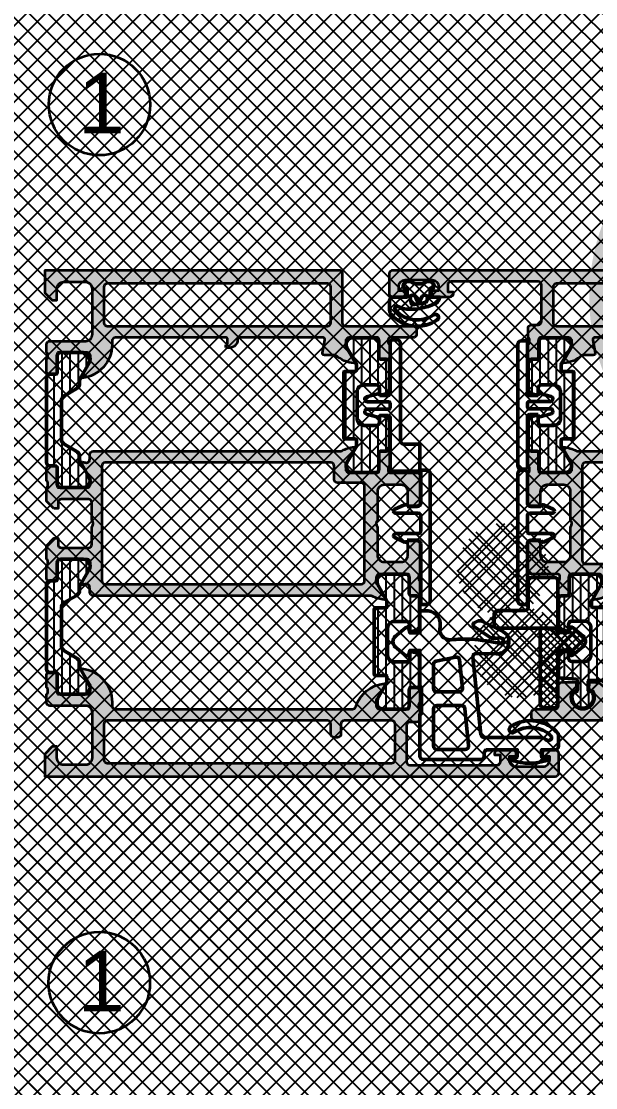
# Model space of a CAD drawing. Header units: millimetres. Extents: x -1229 to 0, y -242 to 851.
# Drawn here: x -1104 to -1019, y 231.1 to 388.9 of the extents above; entities that cross this region are included whole.
import ezdxf

# ---------------------------------------------------------------- set-up
doc = ezdxf.new("R2010")
doc.units = ezdxf.units.MM
for name, color, linetype, lineweight in [('S02_Testi', 40, 'Continuous', 25), ('S03_AL_Contorno', 255, 'Continuous', 35), ('S04_AL_Trattaggio', 253, 'Continuous', 25), ('S05_EPDM_Contorno', 31, 'Continuous', 50), ('S06_EPDM_Tratteggio', 43, 'Continuous', 25), ('S07_Listello_Contorno', 91, 'Continuous', 50), ('S08_Listello_Tratteggio', 103, 'Continuous', 25), ('S13_Accessori_Contorno', 32, 'Continuous', 50)]:
    doc.layers.add(name, color=color, linetype=linetype, lineweight=lineweight)
doc.styles.add('K_A0_9', font='arial.ttf', dxfattribs={"height": 8.9808})
pattern_1 = [(90, (0, 0), (-1.2, 7e-17), [])]

# ---------------------------------------------------------------- blocks, each defined once
blk = doc.blocks.new('278158_s')
at = {"layer": 'S06_EPDM_Tratteggio'}
h = blk.add_hatch(dxfattribs=at)
h.set_pattern_fill('NETZ', color=256, scale=2, angle=45)
h.set_pattern_definition([(45, (0, 0), (-1.414214, 1.414214), []), (135, (0, 0), (-1.414214, -1.414214), [])])
h.paths.add_polyline_path([(0.56, -0.59, -1.26302), (-0.76, -0.45), (-18, -0.45), (-18, 6.3), (-18.2, 6.3), (-18.2, 0.05, 0.414214), (-17.7, -0.45, 40.945676), (1.43, -0.25, -0.390637), (-9.16, 3.19), (-10.47, 15.7), (-18, 15.7), (-18, 15.61), (-16.26, 17.78, 0.781286), (-17.2, 21.55, 0.035167), (-10.14, 19.22, -0.318587), (-10.34, 19.51), (-10.82, 18.95), (-10.65, 17.34, -0.024419), (-8.22, 17.08, -0.547473), (-5.92, 18.49), (-6.68, 18.86, -5.501151), (0.42, -0.22, -1.042319)])
h.paths.add_polyline_path([(-11.9, 10.1, 4.737525), (-12.94, 14.72, 3.441702), (-16.2, 13.63, 4.106334), (-15.7, 9.55, 3.842748)], flags=17)
h.paths.add_polyline_path([(-15.7, 7.55), (-11.5, 2.05, -1), (-11.5, 1.05), (-15.7, 6.55, -1)], flags=17)
at = {"layer": 'S05_EPDM_Contorno'}
for points in [[(2.3, 1.5, -0.414214), (1.8, 1), (-0.2, 1), (-0.2, 0, 0.414214), (0, -0.2), (0.5, -0.2, -0.852719), (0.56, -0.59, -0.16), (-4.56, -0.59, -0.852719), (-4.5, -0.2), (-4, -0.2, 0.414214), (-3.8, 0), (-3.8, 1), (-8.2, 1, 0.414214), (-8.7, 0.5), (-8.7, 0.05, -0.414214), (-9.2, -0.45), (-17.7, -0.45, -0.414214), (-18.2, 0.05), (-18.2, 6.3), (-18, 6.3), (-18, 10.3), (-18.2, 10.3), (-18.2, 15.7), (-19.7, 15.7), (-19.86, 15.11, -0.548647), (-20.34, 14.96), (-21.86, 16.23, -0.466308), (-21.86, 17.77), (-20.34, 19.04, -0.548647), (-19.86, 18.89), (-19.7, 18.3), (-18.2, 18.3), (-18.2, 21.55), (-17.2, 21.55, -0.469767), (-15.23, 19.18, 0.526593), (-13.65, 17.28, -0.037592), (-10.65, 17.34, -0.045037), (-6.2, 16.68, 0.703666), (-5.84, 17.23), (-5.95, 17.38, 0.249328), (-6.29, 17.54), (-7.39, 17.48, -0.16286), (-7.69, 17.57), (-10.21, 19.26, -0.565773), (-10.18, 19.77), (-9.76, 19.99, -0.230868), (-9.06, 20.02), (-5.92, 18.49, -0.253658), (-5.03, 17.25, -0.458144), (-6.91, 15.17), (-9.86, 15.24, 0.452525), (-10.37, 14.69), (-9.17, 3.25, 0.383864), (-8.67, 2.8), (-0.27, 2.8, -0.201513), (0.44, 2.5, 0.56311), (1.28, 2.7, 0.282264), (1.19, 3.04, 0.356802), (-4.22, 3.58, -1), (-4.78, 4.42, -0.389153), (2.3, 3.3)], [(-12.34, 14.29, 0.445229), (-12.94, 14.72), (-15.8, 14.11, 0.354119), (-16.2, 13.63), (-16.2, 10.05, 0.414214), (-15.7, 9.55), (-12.39, 9.55, 0.445229), (-11.9, 10.1)], [(-11.58, 7.1, 0.383864), (-12.08, 7.55), (-15.7, 7.55, 0.414214), (-16.2, 7.05), (-16.2, 1.55, 0.414214), (-15.7, 1.05), (-11.5, 1.05, 0.445229), (-11, 1.6)]]:
    blk.add_lwpolyline(points, format="xyb", close=True, dxfattribs=at)
blk = doc.blocks.new('278159_s')
at = {"layer": 'S08_Listello_Tratteggio'}
h = blk.add_hatch(dxfattribs=at)
h.set_pattern_fill('LINIE', color=256, scale=1.2, angle=90)
h.set_pattern_definition(pattern_1)
h.paths.add_polyline_path([(4.9, -4.53), (4.9, -4.09, -0.131652), (4.97, -3.84), (6.31, -1.51, 0.57735), (5.44, -0.01), (2.1, -0.01, 0.414214), (1.6, -0.51), (1.6, -2.91, -0.414214), (1.3, -3.21), (0.5, -3.21, 0.414214), (0, -3.71), (0, -16.29, 0.414214), (0.5, -16.79), (1.3, -16.79, -0.414214), (1.6, -17.09), (1.6, -19.49, 0.414214), (2.1, -19.99), (5.44, -19.99, 0.57735), (6.31, -18.49), (4.97, -16.16, -0.131652), (4.9, -15.91), (4.9, -15.47, 0.267949), (4.4, -14.6), (2.7, -13.62, -0.267949), (2.2, -12.75), (2.2, -7.25, -0.267949), (2.7, -6.38), (4.4, -5.4, 0.267949)])
at = {"layer": 'S07_Listello_Contorno'}
blk.add_lwpolyline([(1.3, -16.79), (0.5, -16.79, -0.414214), (0, -16.29), (0, -3.71, -0.414214), (0.5, -3.21), (1.3, -3.21, 0.414214), (1.6, -2.91), (1.6, -0.51, -0.414214), (2.1, -0.01), (5.44, -0.01, -0.57735), (6.31, -1.51), (4.97, -3.84, 0.131652), (4.9, -4.09), (4.9, -4.53, -0.267949), (4.4, -5.4), (2.7, -6.38, 0.267949), (2.2, -7.25), (2.2, -12.75, 0.267949), (2.7, -13.62), (4.4, -14.6, -0.267949), (4.9, -15.47), (4.9, -15.91, 0.131652), (4.97, -16.16), (6.31, -18.49, -0.57735), (5.44, -19.99), (2.1, -19.99, -0.414214), (1.6, -19.49), (1.6, -17.09, 0.414214)], format="xyb", close=True, dxfattribs=at)
blk = doc.blocks.new('278161_s')
at = {"layer": 'S08_Listello_Tratteggio'}
h = blk.add_hatch(dxfattribs=at)
h.set_pattern_fill('LINIE', color=256, scale=1.2, angle=90)
h.set_pattern_definition(pattern_1)
h.paths.add_polyline_path([(4.9, -4.8), (4.9, -4.09, -0.131652), (4.97, -3.84), (6.31, -1.51, 0.57735), (5.44, -0.01), (2.1, -0.01, 0.414214), (1.6, -0.51), (1.6, -2.91, -0.414214), (1.3, -3.21), (0.5, -3.21, 0.414214), (0, -3.71), (0, -7.41, 0.339454), (0.74, -8.37), (1.19, -8.49, 0.493145), (1.5, -8.25), (1.5, -7.5, -0.414214), (2, -7), (3.8, -7, -0.414214), (4.8, -8), (4.8, -12, -0.414214), (3.8, -13), (2, -13, -0.414214), (1.5, -12.5), (1.5, -11.75, 0.493145), (1.19, -11.51), (0.74, -11.63, 0.339454), (0, -12.59), (0, -16.29, 0.414214), (0.5, -16.79), (1.3, -16.79, -0.414214), (1.6, -17.09), (1.6, -19.49, 0.414214), (2.1, -19.99), (5.44, -19.99, 0.57735), (6.31, -18.49), (4.97, -16.16, -0.131652), (4.9, -15.91), (4.9, -15.2, -0.414214), (5.1, -15), (6.6, -15, 0.414214), (6.8, -14.8), (6.8, -5.2, 0.414214), (6.6, -5), (5.1, -5, -0.414214)])
at = {"layer": 'S07_Listello_Contorno'}
blk.add_lwpolyline([(3.8, -13, 0.414214), (4.8, -12), (4.8, -8, 0.414214), (3.8, -7), (2, -7, 0.414214), (1.5, -7.5), (1.5, -8.25, -0.493145), (1.19, -8.49), (0.74, -8.37, -0.339454), (0, -7.41), (0, -3.71, -0.414214), (0.5, -3.21), (1.3, -3.21, 0.414214), (1.6, -2.91), (1.6, -0.51, -0.414214), (2.1, -0.01), (5.44, -0.01, -0.57735), (6.31, -1.51), (4.97, -3.84, 0.131652), (4.9, -4.09), (4.9, -4.8, 0.414214), (5.1, -5), (6.6, -5, -0.414214), (6.8, -5.2), (6.8, -14.8, -0.414214), (6.6, -15), (5.1, -15, 0.414214), (4.9, -15.2), (4.9, -15.91, 0.131652), (4.97, -16.16), (6.31, -18.49, -0.57735), (5.44, -19.99), (2.1, -19.99, -0.414214), (1.6, -19.49), (1.6, -17.09, 0.414214), (1.3, -16.79), (0.5, -16.79, -0.414214), (0, -16.29), (0, -12.59, -0.339454), (0.74, -11.63), (1.19, -11.51, -0.493145), (1.5, -11.75), (1.5, -12.5, 0.414214), (2, -13)], format="xyb", close=True, dxfattribs=at)
blk = doc.blocks.new('483860_s')
at = {"layer": 'S04_AL_Trattaggio'}
h = blk.add_hatch(color=256, dxfattribs=at)
h.dxf.hatch_style = 1
h.paths.add_polyline_path([(5.45, 16, 0.614931), (5.32, 15.79), (6.7, 13.4), (6.7, 12.7, -0.414214), (6.2, 12.2), (1.99, 12.2, -0.414214), (1.79, 12.4), (1.79, 15.1, 0.414214), (1.49, 15.4), (0.5, 15.4, 0.414214), (0.2, 15.1), (0.2, 13.2, -0.317837), (0.4, 12.92), (0.4, 12.48, -0.317837), (0.2, 12.2), (0.2, 11, 0.414214), (0.7, 10.5), (6, 10.5, -0.414214), (7, 9.5), (7, 2.8, -0.414214), (6, 1.8), (2.7, 1.8, -0.414214), (1.7, 2.8), (1.7, 4.5), (1.1, 4.5), (0, 3.4), (0, 0), (75.5, 0, 0.414214), (76, 0.5), (76, 3.5, 0.414214), (75.5, 4), (74.2, 4, 0.414214), (73.7, 3.5), (73.7, 3), (74.7, 3), (74.7, 2.5, -0.414214), (73.7, 1.5), (69.7, 1.5, -0.414214), (68.7, 2.5), (68.7, 3), (69.7, 3), (69.7, 3.5, 0.414214), (69.2, 4), (67.1, 4, 0.414214), (66.6, 3.5), (66.6, 3.2), (67.4, 3.2), (67.4, 2.2, -0.414214), (66.9, 1.7), (54, 1.7, -0.414214), (53.5, 2.2), (53.5, 7.6, -0.414214), (54, 8.1), (55, 8.1, 0.414214), (55.5, 8.6), (55.5, 10, -0.317837), (55.3, 10.28), (55.3, 10.72, -0.317837), (55.5, 11), (55.5, 12.9, 0.414214), (55.2, 13.2), (54.21, 13.2, 0.414214), (53.91, 12.9), (53.91, 10.2, -0.414214), (53.71, 10), (49.5, 10, -0.414214), (49, 10.5), (49, 11.2), (50.38, 13.59, 0.610538), (50.25, 13.8, 0.299201), (45.98, 10.35, -0.326134), (45.5, 10), (10.4, 10, -0.414214), (9.9, 10.5), (9.9, 11.03, 0.38209)])
h.paths.add_polyline_path([(9.2, 8.3), (41.8, 8.3, -0.414214), (42.3, 7.8), (42.3, 6.3, 0.414214), (42.8, 5.8), (43.3, 5.8, 0.414214), (43.8, 6.3), (43.8, 7.8, -0.414214), (44.3, 8.3), (51.3, 8.3, -0.414214), (51.8, 7.8), (51.8, 2.5, -0.414214), (51.3, 2), (9.2, 2, -0.414214), (8.7, 2.5), (8.7, 7.8, -0.414214)], flags=16)
at = {"layer": 'S03_AL_Contorno'}
for points in [[(0, 3.4), (1.1, 4.5), (1.7, 4.5), (1.7, 2.8, 0.414214), (2.7, 1.8), (6, 1.8, 0.414214), (7, 2.8), (7, 9.5, 0.414214), (6, 10.5), (0.7, 10.5, -0.414214), (0.2, 11), (0.2, 12.2, 0.317837), (0.4, 12.48), (0.4, 12.92, 0.317837), (0.2, 13.2), (0.2, 15.1, -0.414214), (0.5, 15.4), (1.49, 15.4, -0.414214), (1.79, 15.1), (1.79, 12.4, 0.414214), (1.99, 12.2), (6.2, 12.2, 0.414214), (6.7, 12.7), (6.7, 13.4), (5.32, 15.79, -0.614931), (5.45, 16, -0.38209), (9.9, 11.03), (9.9, 10.5, 0.414214), (10.4, 10), (45.5, 10, 0.326134), (45.98, 10.35, -0.299201), (50.25, 13.8, -0.610538), (50.38, 13.59), (49, 11.2), (49, 10.5, 0.414214), (49.5, 10), (53.71, 10, 0.414214), (53.91, 10.2), (53.91, 12.9, -0.414214), (54.21, 13.2), (55.2, 13.2, -0.414214), (55.5, 12.9), (55.5, 11, 0.317837), (55.3, 10.72), (55.3, 10.28, 0.317837), (55.5, 10), (55.5, 8.6, -0.414214), (55, 8.1), (54, 8.1, 0.414214), (53.5, 7.6), (53.5, 2.2, 0.414214), (54, 1.7), (66.9, 1.7, 0.414214), (67.4, 2.2), (67.4, 3.2), (66.6, 3.2), (66.6, 3.5, -0.414214), (67.1, 4), (69.2, 4, -0.414214), (69.7, 3.5), (69.7, 3), (68.7, 3), (68.7, 2.5, 0.414214), (69.7, 1.5), (73.7, 1.5, 0.414214), (74.7, 2.5), (74.7, 3), (73.7, 3), (73.7, 3.5, -0.414214), (74.2, 4), (75.5, 4, -0.414214), (76, 3.5), (76, 0.5, -0.414214), (75.5, 0), (0, 0)], [(43.8, 6.3, -0.414214), (43.3, 5.8), (42.8, 5.8, -0.414214), (42.3, 6.3), (42.3, 7.8, 0.414214), (41.8, 8.3), (9.2, 8.3, 0.414214), (8.7, 7.8), (8.7, 2.5, 0.414214), (9.2, 2), (51.3, 2, 0.414214), (51.8, 2.5), (51.8, 7.8, 0.414214), (51.3, 8.3), (44.3, 8.3, 0.414214), (43.8, 7.8)]]:
    blk.add_lwpolyline(points, format="xyb", close=True, dxfattribs=at)
blk = doc.blocks.new('483850_s')
at = {"layer": 'S04_AL_Trattaggio'}
h = blk.add_hatch(color=256, dxfattribs=at)
h.dxf.hatch_style = 1
h.paths.add_polyline_path([(45.68, 11.09, 0.608778), (45.55, 11.3, 0.097001), (43.71, 10.76, -0.120528), (43.47, 10.7), (6.9, 10.7, 0.414214), (6.4, 10.2), (6.4, 9.49, -0.483822), (5.79, 9, 0.026944), (5.26, 9.1, 0.619431), (5.12, 8.89), (6.5, 6.5), (6.5, 5.8, -0.414214), (6, 5.3), (1.79, 5.3, -0.414214), (1.59, 5.5), (1.59, 8.2, 0.414214), (1.29, 8.5), (0.3, 8.5, 0.414214), (0, 8.2), (0, 6.3, -0.317837), (0.2, 6.02), (0.2, 5.58, -0.317837), (0, 5.3), (0, 3.3), (1.1, 2.2), (1.7, 2.2), (1.7, 3.1, -0.414214), (2.2, 3.6), (6.2, 3.6, -0.414214), (6.7, 3.1), (6.7, 0.5, -0.4), (6.7, -0.5), (6.7, -3.1, -0.414214), (6.2, -3.6), (2.2, -3.6, -0.414214), (1.7, -3.1), (1.7, -2.2), (1.1, -2.2), (0, -3.3), (0, -5.3, -0.317837), (0.2, -5.58), (0.2, -6.02, -0.317837), (0, -6.3), (0, -8.2, 0.414214), (0.3, -8.5), (1.29, -8.5, 0.414214), (1.59, -8.2), (1.59, -5.5, -0.414214), (1.79, -5.3), (6, -5.3, -0.414214), (6.5, -5.8), (6.5, -6.5), (5.12, -8.89, 0.619431), (5.26, -9.1, 0.026944), (5.79, -9, -0.483822), (6.4, -9.49), (6.4, -10.2, 0.414214), (6.9, -10.7), (47.97, -10.7, -0.120528), (48.21, -10.76, 0.097001), (50.05, -11.3, 0.608778), (50.18, -11.09), (48.8, -8.7), (48.8, -8, -0.414214), (49.3, -7.5), (53.51, -7.5, -0.414214), (53.71, -7.7), (53.71, -10.4, 0.414214), (54.01, -10.7), (55, -10.7, 0.414214), (55.3, -10.4), (55.3, -8.5, -0.317837), (55.1, -8.22), (55.1, -7.78, -0.317837), (55.3, -7.5), (55.3, -3.1, 0.414214), (54.8, -2.6), (53.5, -2.6), (53.5, -4.7, -0.414214), (52.5, -5.7), (50, -5.7, -0.414214), (49, -4.7), (49, -0.5, -0.4), (49, 0.5), (49, 4.7, -0.414214), (50, 5.7), (52.5, 5.7, -0.414214), (53.5, 4.7), (53.5, 2.6), (54.8, 2.6, 0.414214), (55.3, 3.1), (55.3, 7, 0.414214), (54.8, 7.5), (50.8, 7.5, -0.317837), (50.6, 7.78), (50.6, 8.22, -0.317837), (50.8, 8.5), (50.8, 10.4, 0.414214), (50.5, 10.7), (49.51, 10.7, 0.414214), (49.21, 10.4), (49.21, 7.7, -0.414214), (49.01, 7.5), (44.8, 7.5, -0.414214), (44.3, 8), (44.3, 8.7)])
h.paths.add_polyline_path([(8.7, 9), (42.1, 9, -0.414214), (42.6, 8.5), (42.6, 6.5, 0.414214), (43.1, 6), (46.6, 6, -0.414214), (47.1, 5.5), (47.1, -8.5, -0.414214), (46.6, -9), (8.7, -9, -0.414214), (8.2, -8.5), (8.2, 8.5, -0.414214)], flags=16)
at = {"layer": 'S03_AL_Contorno'}
for points in [[(1.1, 2.2), (0, 3.3), (0, 5.3, 0.317837), (0.2, 5.58), (0.2, 6.02, 0.317837), (0, 6.3), (0, 8.2, -0.414214), (0.3, 8.5), (1.29, 8.5, -0.414214), (1.59, 8.2), (1.59, 5.5, 0.414214), (1.79, 5.3), (6, 5.3, 0.414214), (6.5, 5.8), (6.5, 6.5), (5.12, 8.89, -0.619431), (5.26, 9.1, -0.026944), (5.79, 9, 0.483822), (6.4, 9.49), (6.4, 10.2, -0.414214), (6.9, 10.7), (43.47, 10.7, 0.120528), (43.71, 10.76, -0.097001), (45.55, 11.3, -0.608778), (45.68, 11.09), (44.3, 8.7), (44.3, 8, 0.414214), (44.8, 7.5), (49.01, 7.5, 0.414214), (49.21, 7.7), (49.21, 10.4, -0.414214), (49.51, 10.7), (50.5, 10.7, -0.414214), (50.8, 10.4), (50.8, 8.5, 0.317837), (50.6, 8.22), (50.6, 7.78, 0.317837), (50.8, 7.5), (54.8, 7.5, -0.414214), (55.3, 7), (55.3, 3.1, -0.414214), (54.8, 2.6), (53.5, 2.6), (53.5, 4.7, 0.414214), (52.5, 5.7), (50, 5.7, 0.414214), (49, 4.7), (49, 0.5, 0.4), (49, -0.5), (49, -4.7, 0.414214), (50, -5.7), (52.5, -5.7, 0.414214), (53.5, -4.7), (53.5, -2.6), (54.8, -2.6, -0.414214), (55.3, -3.1), (55.3, -7.5, 0.317837), (55.1, -7.78), (55.1, -8.22, 0.317837), (55.3, -8.5), (55.3, -10.4, -0.414214), (55, -10.7), (54.01, -10.7, -0.414214), (53.71, -10.4), (53.71, -7.7, 0.414214), (53.51, -7.5), (49.3, -7.5, 0.414214), (48.8, -8), (48.8, -8.7), (50.18, -11.09, -0.608778), (50.05, -11.3, -0.097001), (48.21, -10.76, 0.120528), (47.97, -10.7), (6.9, -10.7, -0.414214), (6.4, -10.2), (6.4, -9.49, 0.483822), (5.79, -9, -0.026944), (5.26, -9.1, -0.619431), (5.12, -8.89), (6.5, -6.5), (6.5, -5.8, 0.414214), (6, -5.3), (1.79, -5.3, 0.414214), (1.59, -5.5), (1.59, -8.2, -0.414214), (1.29, -8.5), (0.3, -8.5, -0.414214), (0, -8.2), (0, -6.3, 0.317837), (0.2, -6.02), (0.2, -5.58, 0.317837), (0, -5.3), (0, -3.3), (1.1, -2.2), (1.7, -2.2), (1.7, -3.1, 0.414214), (2.2, -3.6), (6.2, -3.6, 0.414214), (6.7, -3.1), (6.7, -0.5, 0.4), (6.7, 0.5), (6.7, 3.1, 0.414214), (6.2, 3.6), (2.2, 3.6, 0.414214), (1.7, 3.1), (1.7, 2.2)], [(8.2, -8.5, 0.414214), (8.7, -9), (46.6, -9, 0.414214), (47.1, -8.5), (47.1, 5.5, 0.414214), (46.6, 6), (43.1, 6, -0.414214), (42.6, 6.5), (42.6, 8.5, 0.414214), (42.1, 9), (8.7, 9, 0.414214), (8.2, 8.5)]]:
    blk.add_lwpolyline(points, format="xyb", close=True, dxfattribs=at)
blk = doc.blocks.new('483840_s')
at = {"layer": 'S04_AL_Trattaggio'}
h = blk.add_hatch(color=256, dxfattribs=at)
h.dxf.hatch_style = 1
h.paths.add_polyline_path([(44, -0.5, 0.414214), (43.5, 0), (0, 0), (0, -3.4), (1.1, -4.5), (1.7, -4.5), (1.7, -2.8, -0.414214), (2.7, -1.8), (6, -1.8, -0.414214), (7, -2.8), (7, -9.5, -0.414214), (6, -10.5), (0.7, -10.5, 0.414214), (0.2, -11), (0.2, -12.2, -0.317837), (0.4, -12.48), (0.4, -12.92, -0.317837), (0.2, -13.2), (0.2, -15.1, 0.414214), (0.5, -15.4), (1.49, -15.4, 0.414214), (1.79, -15.1), (1.79, -12.4, -0.414214), (1.99, -12.2), (6.2, -12.2, -0.414214), (6.7, -12.7), (6.7, -13.4), (5.32, -15.79, 0.614931), (5.45, -16, 0.38209), (9.9, -11.03), (9.9, -10.5, -0.414214), (10.4, -10), (26.8, -10, -0.414214), (27, -10.2), (27, -10.9), (26.81, -11.09, 0.198912), (26.75, -11.23, 0.537821), (26.95, -11.5), (27.3, -11.5, 0.436208), (28.5, -10.21, -0.435257), (28.7, -10), (41.14, -10, -0.471631), (41.43, -10.36), (41.06, -12.24, 0.471631), (41.36, -12.6), (43, -12.6, 0.153399), (45.75, -13.8, 0.613645), (45.88, -13.59), (44.5, -11.2), (44.5, -10.5, -0.414214), (45, -10), (49.21, -10, -0.414214), (49.41, -10.2), (49.41, -12.9, 0.414214), (49.71, -13.2), (50.7, -13.2, 0.414214), (51, -12.9), (51, -11, -0.317837), (50.8, -10.72), (50.8, -10.28, -0.317837), (51, -10), (54.5, -10, 0.414214), (55, -9.5), (55, -8.8, 0.414214), (54.5, -8.3), (44.5, -8.3, -0.414214), (44, -7.8)])
h.paths.add_polyline_path([(9.2, -2), (41.8, -2, -0.414214), (42.3, -2.5), (42.3, -7.8, -0.414214), (41.8, -8.3), (9.2, -8.3, -0.414214), (8.7, -7.8), (8.7, -2.5, -0.414214)], flags=16)
at = {"layer": 'S03_AL_Contorno'}
for points in [[(27, -10.2, 0.414214), (26.8, -10), (10.4, -10, 0.414214), (9.9, -10.5), (9.9, -11.03, -0.38209), (5.45, -16, -0.614931), (5.32, -15.79), (6.7, -13.4), (6.7, -12.7, 0.414214), (6.2, -12.2), (1.99, -12.2, 0.414214), (1.79, -12.4), (1.79, -15.1, -0.414214), (1.49, -15.4), (0.5, -15.4, -0.414214), (0.2, -15.1), (0.2, -13.2, 0.317837), (0.4, -12.92), (0.4, -12.48, 0.317837), (0.2, -12.2), (0.2, -11, -0.414214), (0.7, -10.5), (6, -10.5, 0.414214), (7, -9.5), (7, -2.8, 0.414214), (6, -1.8), (2.7, -1.8, 0.414214), (1.7, -2.8), (1.7, -4.5), (1.1, -4.5), (0, -3.4), (0, 0), (43.5, 0, -0.414214), (44, -0.5), (44, -7.8, 0.414214), (44.5, -8.3), (54.5, -8.3, -0.414214), (55, -8.8), (55, -9.5, -0.414214), (54.5, -10), (51, -10, 0.317837), (50.8, -10.28), (50.8, -10.72, 0.317837), (51, -11), (51, -12.9, -0.414214), (50.7, -13.2), (49.71, -13.2, -0.414214), (49.41, -12.9), (49.41, -10.2, 0.414214), (49.21, -10), (45, -10, 0.414214), (44.5, -10.5), (44.5, -11.2), (45.88, -13.59, -0.613645), (45.75, -13.8, -0.153399), (43, -12.6), (41.36, -12.6, -0.471631), (41.06, -12.24), (41.43, -10.36, 0.471631), (41.14, -10), (28.7, -10, 0.414214), (28.5, -10.2), (28.5, -10.3, -0.414214), (27.3, -11.5), (26.95, -11.5, -0.414214), (26.75, -11.3), (26.75, -11.23, -0.198912), (26.81, -11.09), (27, -10.9)], [(8.7, -7.8, 0.414214), (9.2, -8.3), (41.8, -8.3, 0.414214), (42.3, -7.8), (42.3, -2.5, 0.414214), (41.8, -2), (9.2, -2, 0.414214), (8.7, -2.5)]]:
    blk.add_lwpolyline(points, format="xyb", close=True, dxfattribs=at)
blk = doc.blocks.new('481030_s')
for name, p in [('483840_s', (0, 75)), ('278159_s', (0.2, 62.8)), ('483850_s', (0.2, 37.5)), ('278159_s', (0.2, 32.2)), ('483860_s', (0, 0))]:
    blk.add_blockref(name, p)
at = {"rotation": 180}
blk.add_blockref('278161_s', (51, 45), dxfattribs=at)
at = {"extrusion": (0, 0, -1)}
blk.add_blockref('278161_s', (-55.5, 30), dxfattribs=at)
blk = doc.blocks.new('483320_s')
at = {"layer": 'S04_AL_Trattaggio'}
h = blk.add_hatch(color=256, dxfattribs=at)
h.dxf.hatch_style = 1
h.paths.add_polyline_path([(3.9, -1.7, 0.414214), (3.4, -2.2, 10.812294), (2, -13.28), (2, -8.4, 0.414214), (1.5, -7.9, 0.977617), (23.59, -1.7)])
blk = doc.blocks.new('278168_s')
at = {"layer": 'S13_Accessori_Contorno'}
for p, q in [((-1.5, 11.6), (-1.5, -6.4)), ((-0.1, 12.1), (-1, 12.1)), ((-0.1, 4.3), (-0.1, 12.1)), ((1.5, 4), (0.2, 4)), ((1.51, 4.16), (1.5, 4.1)), ((1.5, 4.1), (1.5, 4)), ((3.43, 3.87), (1.76, 4.32)), ((3.66, 3.45), (3.66, 3.58)), ((-0.1, 2.35), (-0.1, 2.85)), ((0.2, 3.15), (3.36, 3.15)), ((3.36, 2.05), (0.2, 2.05)), ((3.66, 1.62), (3.66, 1.75)), ((-0.1, -6.9), (-0.1, 0.9)), ((0.2, 1.2), (1.5, 1.2)), ((1.5, 1.1), (1.5, 1.2)), ((1.5, 1.1), (1.51, 1.04)), ((1.76, 0.88), (3.43, 1.33)), ((-1, -6.9), (-0.1, -6.9))]:
    blk.add_line(p, q, dxfattribs=at)
for centre, radius, start, end in [((-1, 11.6), 0.5, 90, 180), ((0.2, 4.3), 0.3, 180, 270), ((1.71, 4.13), 0.2, 75, 170), ((3.36, 3.45), 0.3, 270, 0), ((3.36, 3.58), 0.3, 0, 75), ((0.2, 2.85), 0.3, 90, 180), ((0.2, 2.35), 0.3, 180, 270), ((3.36, 1.75), 0.3, 0, 90), ((3.36, 1.62), 0.3, 285, 0), ((0.2, 0.9), 0.3, 90, 180), ((1.71, 1.07), 0.2, 190, 285), ((-1, -6.4), 0.5, 180, 270)]:
    blk.add_arc(centre, radius, start, end, dxfattribs=at)
blk = doc.blocks.new('278167_s')
at = {"layer": 'S13_Accessori_Contorno'}
for p, q in [((-2.8, 14.6), (-1.9, 14.6)), ((-1.9, 14.6), (-1.9, 5.6)), ((-3.3, -4.8), (-3.3, 14.1)), ((-1.4, 5.1), (0.1, 5.1)), ((0.1, 5.2), (0.1, 5.1)), ((0.51, 5.36), (1.93, 4.7)), ((-1.9, 3.8), (-1.9, 1.4)), ((1.8, 4.1), (-1.6, 4.1)), ((2.1, 4.43), (2.1, 4.4)), ((-1.6, 1.1), (1.8, 1.1)), ((0.08, 0.1), (-1.4, 0.1)), ((0.1, 0), (0.1, 0.1)), ((1.93, 0.5), (0.51, -0.16)), ((2.1, 0.8), (2.1, 0.77)), ((-1.9, -0.4), (-1.9, -5.3)), ((-1.9, -5.3), (-2.8, -5.3))]:
    blk.add_line(p, q, dxfattribs=at)
for centre, radius, start, end in [((-2.8, 14.1), 0.5, 90, 180), ((-1.4, 5.6), 0.5, 180, 270), ((0.38, 5.09), 0.3, 65, 158.2882), ((-1.6, 3.8), 0.3, 90, 180), ((1.8, 4.4), 0.3, 270, 0), ((1.8, 4.43), 0.3, 0, 65), ((-1.6, 1.4), 0.3, 180, 270), ((-1.4, -0.4), 0.5, 90, 180), ((0.38, 0.11), 0.3, 201.7118, 295), ((1.8, 0.8), 0.3, 0, 90), ((1.8, 0.77), 0.3, 295, 0), ((-2.8, -4.8), 0.5, 180, 270)]:
    blk.add_arc(centre, radius, start, end, dxfattribs=at)
blk = doc.blocks.new('278120_s')
at = {"layer": 'S06_EPDM_Tratteggio'}
h = blk.add_hatch(dxfattribs=at)
h.set_pattern_fill('NETZ', color=256, scale=0.75, angle=45)
h.set_pattern_definition([(45, (0, 0), (-0.53033, 0.53033), []), (135, (0, 0), (-0.53033, -0.53033), [])])
h.paths.add_polyline_path([(7.5, 9.35, 0.414214), (7, 9.85), (5.4, 9.85, 0.414214), (4.9, 9.35), (4.9, 1.3), (3.3, 1.3), (3.14, 1.89, 0.548619), (2.66, 2.04), (1.14, 0.77, 0.466308), (1.14, -0.77), (2.66, -2.04, 0.548619), (3.14, -1.89), (3.3, -1.3), (4.9, -1.3), (4.9, -1.95), (7.6, -1.95, -0.162278), (7.5, -1.65)])
h = blk.add_hatch(dxfattribs=at)
h.set_pattern_fill('NETZ', color=256, scale=1.5, angle=45)
h.set_pattern_definition([(45, (0, 0), (-1.06066, 1.06066), []), (135, (0, 0), (-1.06066, -1.06066), [])])
h.paths.add_polyline_path([(9.3, -5.05, 5.09902), (14.3, -4.05, 5.09902)])
at = {"layer": 'S05_EPDM_Contorno'}
for points in [[(7, 9.85), (5.4, 9.85, 0.414214), (4.9, 9.35), (4.9, 1.3), (3.3, 1.3), (3.14, 1.89, 0.548619), (2.66, 2.04), (1.14, 0.77, 0.466308), (1.14, -0.77), (2.66, -2.04, 0.548619), (3.14, -1.89), (3.3, -1.3), (4.9, -1.3), (4.9, -1.95), (7.6, -1.95, -0.162278), (7.5, -1.65), (7.5, 9.35, 0.414214)], [(7.6, -1.95, -0.162278), (7.5, -1.65), (7.5, 9.35, 0.414214), (7, 9.85), (5.4, 9.85, 0.414214), (4.9, 9.35), (4.9, 1.3), (3.3, 1.3), (3.14, 1.89, 0.548619), (2.66, 2.04), (1.14, 0.77, 0.466308), (1.14, -0.77), (2.66, -2.04, 0.548619), (3.14, -1.89), (3.3, -1.3), (4.9, -1.3), (4.9, -1.95)], [(4.9, -1.95), (4.9, -8.95, 0.414214), (5.4, -9.45), (8.8, -9.45, 0.414214), (9.3, -8.95), (9.3, -5.05, -0.414214), (9.8, -4.55), (13.8, -4.55, 0.414214), (14.3, -4.05), (14.3, -2.45, 0.414214), (13.8, -1.95)], [(13.8, -1.95, -0.414214), (14.3, -2.45), (14.3, -4.05, -0.414214), (13.8, -4.55), (9.8, -4.55, 0.414214), (9.3, -5.05), (9.3, -8.95, -0.414214), (8.8, -9.45), (5.4, -9.45, -0.414214), (4.9, -8.95), (4.9, -1.95)]]:
    blk.add_lwpolyline(points, format="xyb", close=True, dxfattribs=at)
blk = doc.blocks.new('483030_s')
at = {"layer": 'S04_AL_Trattaggio'}
h = blk.add_hatch(color=256, dxfattribs=at)
h.dxf.hatch_style = 1
h.paths.add_polyline_path([(-50, 1.3), (-10.2, 1.3), (-10.2, 0.5, 0.414214), (-9.7, 0), (-9, 0, 0.414214), (-8.5, 0.5), (-8.5, 4.8, -0.414214), (-8, 5.3), (-2.2, 5.3, -0.414214), (-1.7, 4.8), (-1.7, 0.5, 0.414214), (-1.2, 0), (-0.5, 0, 0.414214), (0, 0.5), (0, 6.5, 0.414214), (-0.5, 7), (-2.5, 7, -0.414214), (-3, 7.5), (-3, 10.5, 0.414214), (-3.5, 11), (-5.41, 11, 0.388879), (-5.61, 10.82), (-5.68, 10.03, 0.440011), (-5.38, 9.7), (-5.04, 9.7, -1.732051), (-8.16, 9.7), (-7.82, 9.7, 0.440011), (-7.53, 10.03), (-7.59, 10.82, 0.388879), (-7.79, 11), (-8.2, 11, 0.414214), (-10.2, 9), (-10.2, 8.8, -0.414214), (-10.7, 8.3), (-54.3, 8.3, -0.414214), (-54.8, 8.8), (-54.8, 9, 0.414214), (-56.8, 11), (-57.21, 11, 0.388879), (-57.41, 10.82), (-57.47, 10.03, 0.440011), (-57.18, 9.7), (-56.84, 9.7, -1.732051), (-59.96, 9.7), (-59.62, 9.7, 0.440011), (-59.33, 10.03), (-59.39, 10.82, 0.388879), (-59.59, 11), (-61.5, 11, 0.414214), (-62, 10.5), (-62, 7.5, -0.414214), (-62.5, 7), (-65.5, 7, 0.414214), (-66, 6.5), (-66, 5.8, 0.414214), (-65.5, 5.3), (-55.5, 5.3, -0.414214), (-55, 4.8), (-55, 0.5, 0.414214), (-54.5, 0), (-50.5, 0, 0.414214), (-50, 0.5)])
h.paths.add_polyline_path([(-52.8, 3, -0.414214), (-53.3, 3.5), (-53.3, 6.1, -0.414214), (-52.8, 6.6), (-10.7, 6.6, -0.414214), (-10.2, 6.1), (-10.2, 3.5, -0.414214), (-10.7, 3)], flags=16)
at = {"layer": 'S03_AL_Contorno'}
for points in [[(-5.04, 9.7), (-5.38, 9.7, -0.440011), (-5.68, 10.03), (-5.61, 10.82, -0.388879), (-5.41, 11), (-3.5, 11, -0.414214), (-3, 10.5), (-3, 7.5, 0.414214), (-2.5, 7), (-0.5, 7, -0.414214), (0, 6.5), (0, 0.5, -0.414214), (-0.5, 0), (-1.2, 0, -0.414214), (-1.7, 0.5), (-1.7, 4.8, 0.414214), (-2.2, 5.3), (-8, 5.3, 0.414214), (-8.5, 4.8), (-8.5, 0.5, -0.414214), (-9, 0), (-9.7, 0, -0.414214), (-10.2, 0.5), (-10.2, 1.3), (-50, 1.3), (-50, 0.5, -0.414214), (-50.5, 0), (-54.5, 0, -0.414214), (-55, 0.5), (-55, 4.8, 0.414214), (-55.5, 5.3), (-65.5, 5.3, -0.414214), (-66, 5.8), (-66, 6.5, -0.414214), (-65.5, 7), (-62.5, 7, 0.414214), (-62, 7.5), (-62, 10.5, -0.414214), (-61.5, 11), (-59.59, 11, -0.388879), (-59.39, 10.82), (-59.33, 10.03, -0.440011), (-59.62, 9.7), (-59.96, 9.7, 1.732051), (-56.84, 9.7), (-57.18, 9.7, -0.440011), (-57.47, 10.03), (-57.41, 10.82, -0.388879), (-57.21, 11), (-56.8, 11, -0.414214), (-54.8, 9), (-54.8, 8.8, 0.414214), (-54.3, 8.3), (-10.7, 8.3, 0.414214), (-10.2, 8.8), (-10.2, 9, -0.414214), (-8.2, 11), (-7.79, 11, -0.388879), (-7.59, 10.82), (-7.53, 10.03, -0.440011), (-7.82, 9.7), (-8.16, 9.7, 1.732051)], [(-10.7, 3, 0.414214), (-10.2, 3.5), (-10.2, 6.1, 0.414214), (-10.7, 6.6), (-52.8, 6.6, 0.414214), (-53.3, 6.1), (-53.3, 3.5, 0.414214), (-52.8, 3)]]:
    blk.add_lwpolyline(points, format="xyb", close=True, dxfattribs=at)
blk = doc.blocks.new('446260_s')
at = {"layer": 'S04_AL_Trattaggio'}
h = blk.add_hatch(color=256, dxfattribs=at)
h.dxf.hatch_style = 1
h.paths.add_polyline_path([(63.5, 7.5, -0.317837), (63.3, 7.78), (63.3, 8.22, -0.317837), (63.5, 8.5), (63.5, 10.4, 0.414214), (63.2, 10.7), (62.21, 10.7, 0.414214), (61.91, 10.4), (61.91, 7.7, -0.414214), (61.71, 7.5), (57.5, 7.5, -0.414214), (57, 8), (57, 8.7), (58.38, 11.09, 0.608778), (58.25, 11.3, 0.10304), (56.3, 10.7), (7.2, 10.7, 0.10304), (5.25, 11.3, 0.608778), (5.12, 11.09), (6.5, 8.7), (6.5, 8, -0.414214), (6, 7.5), (1.79, 7.5, -0.414214), (1.59, 7.7), (1.59, 10.4, 0.414214), (1.29, 10.7), (0.3, 10.7, 0.414214), (0, 10.4), (0, 8.5, -0.317837), (0.2, 8.22), (0.2, 7.78, -0.317837), (0, 7.5), (0, 3.1, 0.414214), (0.5, 2.6), (1.8, 2.6), (1.8, 4.7, -0.414214), (2.8, 5.7), (5.3, 5.7, -0.414214), (6.3, 4.7), (6.3, 0.5, -0.4), (6.3, -0.5), (6.3, -4.7, -0.414214), (5.3, -5.7), (2.8, -5.7, -0.414214), (1.8, -4.7), (1.8, -2.6), (0.5, -2.6, 0.414214), (0, -3.1), (0, -7, 0.414214), (0.5, -7.5), (4.5, -7.5, -0.317837), (4.7, -7.78), (4.7, -8.22, -0.317837), (4.5, -8.5), (4.5, -10.4, 0.414214), (4.8, -10.7), (5.79, -10.7, 0.414214), (6.09, -10.4), (6.09, -7.7, -0.414214), (6.29, -7.5), (10.5, -7.5, -0.414214), (11, -8), (11, -8.7), (9.62, -11.09, 0.608778), (9.75, -11.3, 0.10304), (11.7, -10.7), (56.3, -10.7, 0.10304), (58.25, -11.3, 0.608778), (58.38, -11.09), (57, -8.7), (57, -8, -0.414214), (57.5, -7.5), (61.71, -7.5, -0.414214), (61.91, -7.7), (61.91, -10.4, 0.414214), (62.21, -10.7), (63.2, -10.7, 0.414214), (63.5, -10.4), (63.5, -8.5, -0.317837), (63.3, -8.22), (63.3, -7.78, -0.317837), (63.5, -7.5), (66, -7.5, 0.414214), (66.5, -7), (66.5, -4.8, 0.414214), (66, -4.3), (65, -4.3), (65, -5.2, -0.414214), (64.5, -5.7), (56, -5.7, -0.414214), (55.5, -5.2), (55.5, 5.2, -0.414214), (56, 5.7), (60.7, 5.7, -0.414214), (61.7, 4.7), (61.7, 2.3), (63, 2.3, 0.414214), (63.5, 2.8)])
h.paths.add_polyline_path([(8, 8.5, -0.414214), (8.5, 9), (53.3, 9, -0.414214), (53.8, 8.5), (53.8, 0.5, -0.4), (53.8, -0.5), (53.8, -8.5, -0.414214), (53.3, -9), (13.2, -9, -0.414214), (12.7, -8.5), (12.7, -6.5, 0.414214), (12.2, -6), (8.5, -6, -0.414214), (8, -5.5)], flags=16)
at = {"layer": 'S03_AL_Contorno'}
for points in [[(11.7, -10.7, -0.10304), (9.75, -11.3, -0.608778), (9.62, -11.09), (11, -8.7), (11, -8, 0.414214), (10.5, -7.5), (6.29, -7.5, 0.414214), (6.09, -7.7), (6.09, -10.4, -0.414214), (5.79, -10.7), (4.8, -10.7, -0.414214), (4.5, -10.4), (4.5, -8.5, 0.317837), (4.7, -8.22), (4.7, -7.78, 0.317837), (4.5, -7.5), (0.5, -7.5, -0.414214), (0, -7), (0, -3.1, -0.414214), (0.5, -2.6), (1.8, -2.6), (1.8, -4.7, 0.414214), (2.8, -5.7), (5.3, -5.7, 0.414214), (6.3, -4.7), (6.3, -0.5, 0.4), (6.3, 0.5), (6.3, 4.7, 0.414214), (5.3, 5.7), (2.8, 5.7, 0.414214), (1.8, 4.7), (1.8, 2.6), (0.5, 2.6, -0.414214), (0, 3.1), (0, 7.5, 0.317837), (0.2, 7.78), (0.2, 8.22, 0.317837), (0, 8.5), (0, 10.4, -0.414214), (0.3, 10.7), (1.29, 10.7, -0.414214), (1.59, 10.4), (1.59, 7.7, 0.414214), (1.79, 7.5), (6, 7.5, 0.414214), (6.5, 8), (6.5, 8.7), (5.12, 11.09, -0.608778), (5.25, 11.3, -0.10304), (7.2, 10.7), (56.3, 10.7, -0.10304), (58.25, 11.3, -0.608778), (58.38, 11.09), (57, 8.7), (57, 8, 0.414214), (57.5, 7.5), (61.71, 7.5, 0.414214), (61.91, 7.7), (61.91, 10.4, -0.414214), (62.21, 10.7), (63.2, 10.7, -0.414214), (63.5, 10.4), (63.5, 8.5, 0.317837), (63.3, 8.22), (63.3, 7.78, 0.317837), (63.5, 7.5), (63.5, 2.8, -0.414214), (63, 2.3), (61.7, 2.3), (61.7, 4.7, 0.414214), (60.7, 5.7), (56, 5.7, 0.414214), (55.5, 5.2), (55.5, -5.2, 0.414214), (56, -5.7), (64.5, -5.7, 0.414214), (65, -5.2), (65, -4.3), (66, -4.3, -0.414214), (66.5, -4.8), (66.5, -7, -0.414214), (66, -7.5), (63.5, -7.5, 0.317837), (63.3, -7.78), (63.3, -8.22, 0.317837), (63.5, -8.5), (63.5, -10.4, -0.414214), (63.2, -10.7), (62.21, -10.7, -0.414214), (61.91, -10.4), (61.91, -7.7, 0.414214), (61.71, -7.5), (57.5, -7.5, 0.414214), (57, -8), (57, -8.7), (58.38, -11.09, -0.608778), (58.25, -11.3, -0.10304), (56.3, -10.7)], [(53.8, 8.5, 0.414214), (53.3, 9), (8.5, 9, 0.414214), (8, 8.5), (8, -5.5, 0.414214), (8.5, -6), (12.2, -6, -0.414214), (12.7, -6.5), (12.7, -8.5, 0.414214), (13.2, -9), (53.3, -9, 0.414214), (53.8, -8.5), (53.8, -0.5, 0.4), (53.8, 0.5)]]:
    blk.add_lwpolyline(points, format="xyb", close=True, dxfattribs=at)
blk = doc.blocks.new('446250_s')
at = {"layer": 'S04_AL_Trattaggio'}
h = blk.add_hatch(color=256, dxfattribs=at)
h.dxf.hatch_style = 1
h.paths.add_polyline_path([(0, 0), (-86.5, 0, 0.414214), (-87, -0.5), (-87, -3.5, 0.414214), (-86.5, -4), (-85.2, -4, 0.414214), (-84.7, -3.5), (-84.7, -3), (-85.7, -3), (-85.7, -2.5, -0.414214), (-84.7, -1.5), (-80.7, -1.5, -0.414214), (-79.7, -2.5), (-79.7, -3), (-80.7, -3), (-80.7, -3.5, 0.414214), (-80.2, -4), (-78.1, -4, 0.414214), (-77.6, -3.5), (-77.6, -3.2), (-78.4, -3.2), (-78.4, -2.2, -0.414214), (-77.9, -1.7), (-65, -1.7, -0.414214), (-64.5, -2.2), (-64.5, -7.6, -0.414214), (-65, -8.1), (-66, -8.1, 0.414214), (-66.5, -8.6), (-66.5, -10, -0.317837), (-66.3, -10.28), (-66.3, -10.72, -0.317837), (-66.5, -11), (-66.5, -12.9, 0.414214), (-66.2, -13.2), (-65.21, -13.2, 0.414214), (-64.91, -12.9), (-64.91, -10.2, -0.414214), (-64.71, -10), (-60.5, -10, -0.414214), (-60, -10.5), (-60, -11.2), (-61.38, -13.59, 0.613645), (-61.25, -13.8, 0.153399), (-58.5, -12.6), (-56.86, -12.6, 0.471631), (-56.56, -12.24), (-56.93, -10.36, -0.471631), (-56.64, -10), (-44.2, -10, -0.414214), (-44, -10.2), (-44, -10.3, 0.414214), (-42.8, -11.5), (-42.45, -11.5, 0.464531), (-42.25, -11.27, 0.243151), (-42.31, -11.09), (-42.44, -10.96, -0.198912), (-42.5, -10.82), (-42.5, -10.2, -0.414214), (-42.3, -10), (-13, -10, -0.326134), (-12.52, -10.35, 0.299201), (-8.25, -13.8, 0.610538), (-8.12, -13.59), (-9.5, -11.2), (-9.5, -10.5, -0.414214), (-9, -10), (-4.79, -10, -0.414214), (-4.59, -10.2), (-4.59, -12.9, 0.414214), (-4.29, -13.2), (-3.3, -13.2, 0.414214), (-3, -12.9), (-3, -11, -0.317837), (-3.2, -10.72), (-3.2, -10.28, -0.317837), (-3, -10), (-3, -7.5, 0.414214), (-3.5, -7), (-4.5, -7), (-4.5, -7.4, -0.414214), (-5.5, -8.4), (-6.6, -8.4, -0.414214), (-7.1, -7.9), (-7.1, -2.8, -0.414214), (-6.1, -1.8), (-2.7, -1.8, -0.414214), (-1.7, -2.8), (-1.7, -4.5), (-1.1, -4.5), (0, -3.4)])
h.paths.add_polyline_path([(-62.3, -2), (-9.3, -2, -0.414214), (-8.8, -2.5), (-8.8, -7.8, -0.414214), (-9.3, -8.3), (-62.3, -8.3, -0.414214), (-62.8, -7.8), (-62.8, -2.5, -0.414214)], flags=16)
at = {"layer": 'S03_AL_Contorno'}
for points in [[(-80.2, -4, -0.414214), (-80.7, -3.5), (-80.7, -3), (-79.7, -3), (-79.7, -2.5, 0.414214), (-80.7, -1.5), (-84.7, -1.5, 0.414214), (-85.7, -2.5), (-85.7, -3), (-84.7, -3), (-84.7, -3.5, -0.414214), (-85.2, -4), (-86.5, -4, -0.414214), (-87, -3.5), (-87, -0.5, -0.414214), (-86.5, 0), (0, 0), (0, -3.4), (-1.1, -4.5), (-1.7, -4.5), (-1.7, -2.8, 0.414214), (-2.7, -1.8), (-6.1, -1.8, 0.414214), (-7.1, -2.8), (-7.1, -7.9, 0.414214), (-6.6, -8.4), (-5.5, -8.4, 0.414214), (-4.5, -7.4), (-4.5, -7), (-3.5, -7, -0.414214), (-3, -7.5), (-3, -10, 0.317837), (-3.2, -10.28), (-3.2, -10.72, 0.317837), (-3, -11), (-3, -12.9, -0.414214), (-3.3, -13.2), (-4.29, -13.2, -0.414214), (-4.59, -12.9), (-4.59, -10.2, 0.414214), (-4.79, -10), (-9, -10, 0.414214), (-9.5, -10.5), (-9.5, -11.2), (-8.12, -13.59, -0.610538), (-8.25, -13.8, -0.299201), (-12.52, -10.35, 0.326134), (-13, -10), (-42.3, -10, 0.414214), (-42.5, -10.2), (-42.5, -10.82, 0.198912), (-42.44, -10.96), (-42.31, -11.09, -0.198912), (-42.25, -11.23), (-42.25, -11.3, -0.414214), (-42.45, -11.5), (-42.8, -11.5, -0.414214), (-44, -10.3), (-44, -10.2, 0.414214), (-44.2, -10), (-56.64, -10, 0.471631), (-56.93, -10.36), (-56.56, -12.24, -0.471631), (-56.86, -12.6), (-58.5, -12.6, -0.153399), (-61.25, -13.8, -0.613645), (-61.38, -13.59), (-60, -11.2), (-60, -10.5, 0.414214), (-60.5, -10), (-64.71, -10, 0.414214), (-64.91, -10.2), (-64.91, -12.9, -0.414214), (-65.21, -13.2), (-66.2, -13.2, -0.414214), (-66.5, -12.9), (-66.5, -11, 0.317837), (-66.3, -10.72), (-66.3, -10.28, 0.317837), (-66.5, -10), (-66.5, -8.6, -0.414214), (-66, -8.1), (-65, -8.1, 0.414214), (-64.5, -7.6), (-64.5, -2.2, 0.414214), (-65, -1.7), (-77.9, -1.7, 0.414214), (-78.4, -2.2), (-78.4, -3.2), (-77.6, -3.2), (-77.6, -3.5, -0.414214), (-78.1, -4)], [(-62.8, -7.8, 0.414214), (-62.3, -8.3), (-9.3, -8.3, 0.414214), (-8.8, -7.8), (-8.8, -2.5, 0.414214), (-9.3, -2), (-62.3, -2, 0.414214), (-62.8, -2.5)]]:
    blk.add_lwpolyline(points, format="xyb", close=True, dxfattribs=at)
blk = doc.blocks.new('278123_s')
at = {"layer": 'S08_Listello_Tratteggio'}
h = blk.add_hatch(dxfattribs=at)
h.set_pattern_fill('LINIE', color=256, scale=1.2, angle=90)
h.set_pattern_definition(pattern_1)
h.paths.add_polyline_path([(5.44, -0.01), (2.1, -0.01, 0.414214), (1.6, -0.51), (1.6, -2.91, -0.414214), (1.3, -3.21), (0.5, -3.21, 0.414214), (0, -3.71), (0, -7.41, 0.339454), (0.74, -8.37), (1.19, -8.49, 0.493145), (1.5, -8.25), (1.5, -7.5, -0.414214), (2, -7), (3.8, -7, -0.414214), (4.8, -8), (4.8, -12, -0.414214), (3.8, -13), (2, -13, -0.414214), (1.5, -12.5), (1.5, -11.75, 0.493145), (1.19, -11.51), (0.74, -11.63, 0.339454), (0, -12.59), (0, -16.29, 0.414214), (0.5, -16.79), (1.3, -16.79, -0.414214), (1.6, -17.09), (1.6, -19.49, 0.414214), (2.1, -19.99), (5.44, -19.99, 0.57735), (6.31, -18.49), (4.97, -16.16, -0.131652), (4.9, -15.91), (4.9, -15.2, -0.414214), (5.1, -15), (6.6, -15, 0.414214), (6.8, -14.8), (6.8, -5.2, 0.414214), (6.6, -5), (5.1, -5, -0.414214), (4.9, -4.8), (4.9, -4.09, -0.131652), (4.97, -3.84), (6.31, -1.51, 0.57735)])
at = {"layer": 'S07_Listello_Contorno'}
blk.add_lwpolyline([(3.8, -13, 0.414214), (4.8, -12), (4.8, -8, 0.414214), (3.8, -7), (2, -7, 0.414214), (1.5, -7.5), (1.5, -8.25, -0.493145), (1.19, -8.49), (0.74, -8.37, -0.339454), (0, -7.41), (0, -3.71, -0.414214), (0.5, -3.21), (1.3, -3.21, 0.414214), (1.6, -2.91), (1.6, -0.51, -0.414214), (2.1, -0.01), (5.44, -0.01, -0.57735), (6.31, -1.51), (4.97, -3.84, 0.131652), (4.9, -4.09), (4.9, -4.8, 0.414214), (5.1, -5), (6.6, -5, -0.414214), (6.8, -5.2), (6.8, -14.8, -0.414214), (6.6, -15), (5.1, -15, 0.414214), (4.9, -15.2), (4.9, -15.91, 0.131652), (4.97, -16.16), (6.31, -18.49, -0.57735), (5.44, -19.99), (2.1, -19.99, -0.414214), (1.6, -19.49), (1.6, -17.09, 0.414214), (1.3, -16.79), (0.5, -16.79, -0.414214), (0, -16.29), (0, -12.59, -0.339454), (0.74, -11.63), (1.19, -11.51, -0.493145), (1.5, -11.75), (1.5, -12.5, 0.414214), (2, -13)], format="xyb", close=True, dxfattribs=at)
blk = doc.blocks.new('278127_s')
at = {"layer": 'S08_Listello_Tratteggio'}
h = blk.add_hatch(dxfattribs=at)
h.set_pattern_fill('LINIE', color=256, scale=1.2, angle=90)
h.set_pattern_definition(pattern_1)
h.paths.add_polyline_path([(4.9, 4.75, -0.414214), (5.1, 4.95), (6.6, 4.95, 0.414214), (6.8, 5.15), (6.8, 15.55, 0.414214), (6.6, 15.75), (4.6, 15.75, -0.414214), (4.4, 15.95), (4.4, 17.2, -0.414214), (4.6, 17.4), (4.96, 17.4, 1.807195), (2.24, 17.4), (2.6, 17.4, -0.414214), (2.8, 17.2), (2.8, 15.78, -0.388879), (2.62, 15.58), (0.18, 15.37, 0.388879), (0, 15.17), (0, 12.54, 0.339454), (0.74, 11.58), (1.19, 11.46, 0.493145), (1.5, 11.7), (1.5, 12.45, -0.414214), (2, 12.95), (3.8, 12.95, -0.414214), (4.8, 11.95), (4.8, 7.95, -0.414214), (3.8, 6.95), (2, 6.95, -0.414214), (1.5, 7.45), (1.5, 8.2, 0.493145), (1.19, 8.44), (0.74, 8.32, 0.339454), (0, 7.36), (0, 3.71, 0.414214), (0.5, 3.21), (1.3, 3.21, -0.414214), (1.6, 2.91), (1.6, 0.51, 0.414214), (2.1, 0.01), (5.44, 0.01, 0.57735), (6.31, 1.51), (4.97, 3.84, -0.131652), (4.9, 4.09)])
at = {"layer": 'S07_Listello_Contorno'}
blk.add_lwpolyline([(0, 7.36, -0.339454), (0.74, 8.32), (1.19, 8.44, -0.493145), (1.5, 8.2), (1.5, 7.45, 0.414214), (2, 6.95), (3.8, 6.95, 0.414214), (4.8, 7.95), (4.8, 11.95, 0.414214), (3.8, 12.95), (2, 12.95, 0.414214), (1.5, 12.45), (1.5, 11.7, -0.493145), (1.19, 11.46), (0.74, 11.58, -0.339454), (0, 12.54), (0, 15.17, -0.388879), (0.18, 15.37), (2.62, 15.58, 0.388879), (2.8, 15.78), (2.8, 17.2, 0.414214), (2.6, 17.4), (2.24, 17.4, -1.807195), (4.96, 17.4), (4.6, 17.4, 0.414214), (4.4, 17.2), (4.4, 15.95, 0.414214), (4.6, 15.75), (6.6, 15.75, -0.414214), (6.8, 15.55), (6.8, 5.15, -0.414214), (6.6, 4.95), (5.1, 4.95, 0.414214), (4.9, 4.75), (4.9, 4.09, 0.131652), (4.97, 3.84), (6.31, 1.51, -0.57735), (5.44, 0.01), (2.1, 0.01, -0.414214), (1.6, 0.51), (1.6, 2.91, 0.414214), (1.3, 3.21), (0.5, 3.21, -0.414214), (0, 3.71)], format="xyb", close=True, dxfattribs=at)
blk = doc.blocks.new('481060_s')
for name, p in [('446250_s', (0, 72)), ('278123_s', (-66.5, 62)), ('446260_s', (-66.5, 34.5)), ('483030_s', (0, 0))]:
    blk.add_blockref(name, p)
at = {"extrusion": (0, 0, -1), "rotation": 180.0000000000001}
blk.add_blockref('278127_s', (62, 27), dxfattribs=at)
blk = doc.blocks.new('278156_s')
at = {"layer": 'S06_EPDM_Tratteggio'}
h = blk.add_hatch(dxfattribs=at)
h.set_pattern_fill('NETZ', color=256, angle=45)
h.set_pattern_definition([(45, (0, 0), (-0.70711, 0.70711), []), (135, (0, 0), (-0.70711, -0.70711), [])])
h.paths.add_polyline_path([(0.57, 1.88, 0.162943), (-4.38, 2.7, 0.138343), (-4.87, 2.47, -0.237078), (-5.31, 2.36, -0.488814), (-5.51, 2.79, -0.071122), (-5.33, 3.05, -0.372376), (0.24, 3.63, 1), (0.76, 4.37, 0.376216), (-6.04, 3.61, 0.1871), (-6.3, 2.94), (-6.3, 2.85, 0.006591), (-6.3, 2.71), (-6.3, 1.5, 0.414214), (-5.8, 1), (-3.7, 1), (-3.7, -0.3), (-4, -0.3, 0.580394), (-4.18, -0.97), (-3.94, -1.21, 0.198912), (-3.73, -1.3), (-3.43, -1.3, 0.120523), (-3.2, -1.24, -0.2446), (-0.8, -1.24, 0.120523), (-0.57, -1.3), (-0.27, -1.3, 0.198912), (-0.06, -1.21), (0.18, -0.97, 0.580394), (0, -0.3), (-0.3, -0.3), (-0.3, 1), (1.1, 1, 0.277963)])
h.paths.add_polyline_path([(-3.13, 1.85, -0.376016), (-2.82, 2.09, -0.028633), (-2, 2.01, -0.03698), (-0.96, 1.77, -0.303538), (-0.76, 1.51), (-0.7, 0.87), (-1.1, 0.73, -0.388879), (-1.47, 0.88), (-2, 2.01), (-2.53, 0.88, -0.388879), (-2.9, 0.73), (-3.3, 0.87)], flags=16)
at = {"layer": 'S05_EPDM_Contorno'}
for points in [[(-0.3, 1), (1.1, 1, 0.277963), (0.57, 1.88, 0.162943), (-4.38, 2.7, 0.138343), (-4.87, 2.47, -0.237078), (-5.31, 2.36, -0.488814), (-5.51, 2.79, -0.071122), (-5.33, 3.05, -0.372376), (0.24, 3.63, 1), (0.76, 4.37, 0.376216), (-6.04, 3.61, 0.1871), (-6.3, 2.94), (-6.3, 2.85, 0.006591), (-6.3, 2.71), (-6.3, 1.5, 0.414214), (-5.8, 1), (-3.7, 1), (-3.7, -0.3), (-4, -0.3, 0.580394), (-4.18, -0.97), (-3.94, -1.21, 0.198912), (-3.73, -1.3), (-3.43, -1.3, 0.120523), (-3.2, -1.24, -0.2446), (-0.8, -1.24, 0.120523), (-0.57, -1.3), (-0.27, -1.3, 0.198912), (-0.06, -1.21), (0.18, -0.97, 0.580394), (0, -0.3), (-0.3, -0.3)], [(-2, 2.01), (-2.53, 0.88, -0.388879), (-2.9, 0.73), (-3.3, 0.87), (-3.13, 1.85, -0.376016), (-2.82, 2.09, -0.028633)], [(-2.53, 0.88, -0.388879), (-2.9, 0.73), (-3.3, 0.87), (-3.13, 1.85, -0.376016), (-2.82, 2.09, -0.028633), (-2, 2.01)], [(-0.96, 1.77, -0.303538), (-0.76, 1.51), (-0.7, 0.87), (-1.1, 0.73, -0.388879), (-1.47, 0.88), (-2, 2.01, -0.03698)], [(-0.96, 1.77, -0.303538), (-0.76, 1.51), (-0.7, 0.87), (-1.1, 0.73, -0.388879), (-1.47, 0.88), (-2, 2.01, -0.03698)]]:
    blk.add_lwpolyline(points, format="xyb", close=True, dxfattribs=at)
blk = doc.blocks.new('278198_s')
at = {"layer": 'S13_Accessori_Contorno'}
for p, q in [((-1.8, -8.85), (-1.8, -5.45)), ((-1.5, -5.15), (2.3, -5.15)), ((2.6, -5.45), (2.6, -13.05)), ((0.6, -9.15), (-1.5, -9.15)), ((1.1, -24.05), (1.1, -9.65)), ((2.9, -13.35), (4.2, -13.35)), ((4.2, -13.35), (4.21, -13.29)), ((4.46, -13.13), (6.13, -13.58)), ((6.36, -13.87), (6.36, -14)), ((2.6, -14.6), (2.6, -15.1)), ((6.06, -14.3), (2.9, -14.3)), ((2.9, -15.4), (6.06, -15.4)), ((6.36, -15.7), (6.36, -15.83)), ((2.6, -16.65), (2.6, -24.25)), ((4.2, -16.35), (2.9, -16.35)), ((4.21, -16.41), (4.2, -16.35)), ((6.13, -16.12), (4.46, -16.57)), ((2.3, -24.55), (1.6, -24.55))]:
    blk.add_line(p, q, dxfattribs=at)
for centre, radius, start, end in [((-1.5, -5.45), 0.3, 90, 180), ((2.3, -5.45), 0.3, 0, 90), ((-1.5, -8.85), 0.3, 180, 270), ((0.6, -9.65), 0.5, 0, 90), ((2.9, -13.05), 0.3, 180, 270), ((4.41, -13.32), 0.2, 75, 170), ((6.06, -14), 0.3, 270, 0), ((6.06, -13.87), 0.3, 0, 75), ((2.9, -14.6), 0.3, 90, 180), ((2.9, -15.1), 0.3, 180, 270), ((6.06, -15.7), 0.3, 0, 90), ((2.9, -16.65), 0.3, 90, 180), ((4.41, -16.38), 0.2, 190, 285), ((6.06, -15.83), 0.3, 285, 0), ((1.6, -24.05), 0.5, 180, 270), ((2.3, -24.25), 0.3, 270, 0)]:
    blk.add_arc(centre, radius, start, end, dxfattribs=at)

msp = doc.modelspace()

# ---------------------------------------------------------------- linework, layer by layer
at = {"layer": 'S03_AL_Contorno'}
for centre in [(-1092.47, 376.62), (-1092.5, 246.64)]:
    msp.add_circle(centre, 7.51, dxfattribs=at)

# ---------------------------------------------------------------- block references
for name, p in [('483320_s', (-962.51, 352.12)), ('481030_s', (-1100.51, 277.12)), ('481060_s', (-962.51, 280.12))]:
    msp.add_blockref(name, p, dxfattribs=at)
at = {"layer": 'S05_EPDM_Contorno'}
for p in [(-1026.81, 410.11), (-1026.81, 280.12)]:
    msp.add_blockref('278158_s', p, dxfattribs=at)
at = {"layer": 'S05_EPDM_Contorno', "xscale": -1, "rotation": 180}
msp.add_blockref('278156_s', (-1043.21, 349.12), dxfattribs=at)
at = {"layer": 'S05_EPDM_Contorno', "rotation": 180}
msp.add_blockref('278120_s', (-1019.71, 297.17), dxfattribs=at)
at = {"layer": 'S13_Accessori_Contorno', "rotation": 180}
for name in ['278198_s', '278167_s']:
    msp.add_blockref(name, (-1046.81, 317.22), dxfattribs=at)
at = {"layer": 'S13_Accessori_Contorno'}
msp.add_blockref('278168_s', (-1029.01, 329.53), dxfattribs=at)
at = {"layer": 'S13_Accessori_Contorno', "xscale": -1, "rotation": 180}
msp.add_blockref('278167_s', (-1027.21, 317.22), dxfattribs=at)

# ---------------------------------------------------------------- texts
at = {"layer": 'S02_Testi', "style": 'K_A0_9'}
for p in [(-1095.69, 372.36), (-1095.71, 242.37)]:
    msp.add_text('1', height=8.98, dxfattribs=at).set_placement(p)

doc.saveas('drawing.dxf')
